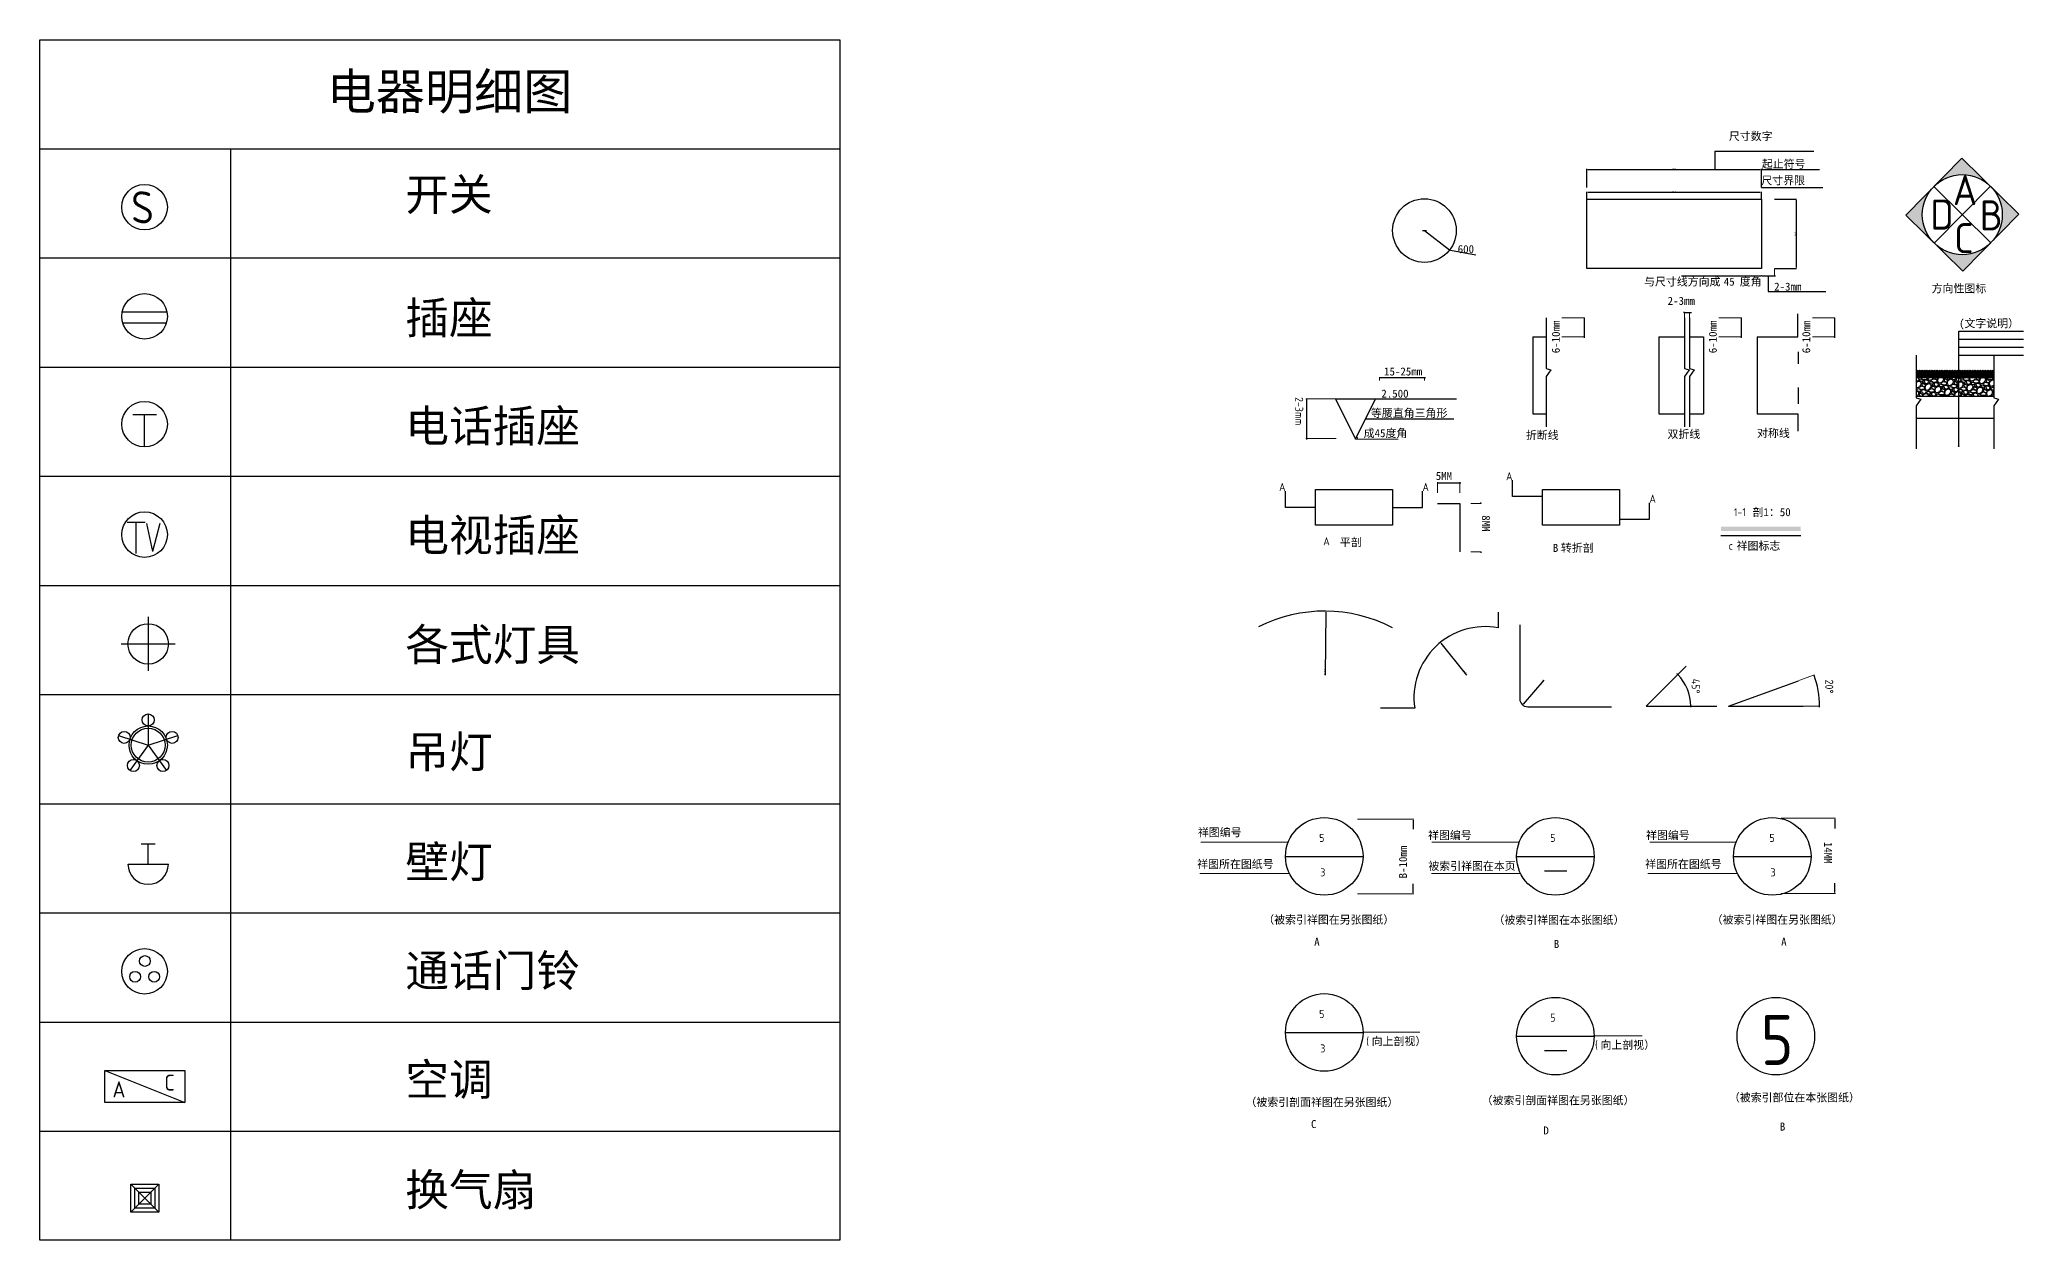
# Model space of a CAD drawing. Extents: x -42728 to 99010, y -18674 to 47645.
# Drawn here: x 91373 to 96330, y 27736 to 30736 of the extents above; entities that cross this region are included whole.
import ezdxf

# ---------------------------------------------------------------- set-up
doc = ezdxf.new("R2010")
doc.units = 0
doc.header["$LTSCALE"] = 100
doc.header["$MEASUREMENT"] = 0
doc.layers.get('0').update_dxf_attribs({"linetype": 'CONTINUOUS'})
doc.styles.get("Standard").update_dxf_attribs({"font": 'ISOCP'})
doc.styles.add('仿宋', font='')
doc.styles.get('仿宋').set_extended_font_data('FangSong_GB2312')

# ---------------------------------------------------------------- blocks, each defined once
blk = doc.blocks.new('A$C4E0010B5')
for p, q in [((0, 3000), (2000, 3000)), ((0, 0), (0, 3000)), ((2000, 3000), (2000, 0)), ((0, 2727.3), (2000, 2727.3)), ((477.7, 0), (477.7, 2727.3)), ((0, 2454.5), (2000, 2454.5)), ((206.5, 2320), (318, 2320)), ((207.9, 2292.1), (316.6, 2292.1)), ((0, 2181.8), (2000, 2181.8)), ((232.7, 2063.4), (291.8, 2063.4)), ((262.2, 1982.3), (262.2, 2063.4)), ((0, 1909.1), (2000, 1909.1)), ((219, 1794.4), (263.6, 1794.4)), ((241.3, 1716.3), (241.3, 1794.4)), ((267.2, 1790.8), (282.3, 1721.1)), ((300.6, 1790.8), (282.3, 1721.1)), ((0, 1636.4), (2000, 1636.4)), ((271.2, 1557.8), (271.2, 1422.8)), ((203.8, 1490.3), (338.7, 1490.3)), ((0, 1363.6), (2000, 1363.6)), ((271.2, 1315.2), (271.2, 1237.3)), ((197.2, 1261.4), (271.2, 1237.3)), ((271.2, 1237.3), (345.3, 1261.4)), ((271.2, 1237.3), (225.5, 1174.3)), ((271.2, 1237.3), (317, 1174.3)), ((0, 1090.9), (2000, 1090.9)), ((253.6, 990.5), (288.9, 990.5)), ((271.2, 940), (271.2, 990.5)), ((220.8, 940), (321.7, 940)), ((0, 818.2), (2000, 818.2)), ((0, 545.5), (2000, 545.5)), ((162.6, 424.1), (362.6, 344.1)), ((162.6, 424.1), (362.6, 424.1)), ((162.6, 344.1), (162.6, 424.1)), ((362.6, 424.1), (362.6, 344.1)), ((362.6, 344.1), (162.6, 344.1)), ((0, 272.7), (2000, 272.7)), ((227.5, 140), (297.5, 70)), ((297.5, 140), (227.5, 70)), ((227.5, 140), (297.5, 140)), ((227.5, 70), (227.5, 140)), ((237.5, 130), (287.5, 130)), ((237.5, 80), (237.5, 130)), ((247.5, 120), (277.5, 120)), ((247.5, 90), (247.5, 120)), ((277.5, 120), (277.5, 90)), ((287.5, 130), (287.5, 80)), ((297.5, 140), (297.5, 70)), ((297.5, 70), (227.5, 70)), ((287.5, 80), (237.5, 80)), ((277.5, 90), (247.5, 90)), ((2000, 0), (0, 0))]:
    blk.add_line(p, q)
for centre, radius in [((262.2, 2581.5), 56.9), ((262.2, 2308.7), 56.9), ((262.2, 2039.2), 56.9), ((262.2, 1763.3), 56.9), ((271.2, 1490.3), 50.5), ((271.2, 1300.2), 15), ((211.4, 1256.7), 15), ((271.2, 1237.3), 47.9), ((271.2, 1237.3), 42.2), ((331, 1256.7), 15), ((234.3, 1186.4), 15), ((308.2, 1186.4), 15), ((262.2, 672.1), 56.9), ((263, 697.9), 13.4), ((238.4, 658.6), 13.4), ((286.1, 658.6), 13.4)]:
    blk.add_circle(centre, radius)
blk.add_arc((271.2, 940), 50.5, 180, 0)
at = {"linetype": 'Continuous'}
for s, height, p in [('电器明细图', 90, (717.4, 2825.6)), ('开关', 80, (913.8, 2573.4)), ('S', 80, (228.7, 2541)), ('插座', 80, (913.8, 2264.9)), ('电话插座', 80, (913.8, 1994.8)), ('电视插座', 80, (913.8, 1722.1)), ('各式灯具', 80, (913.8, 1448.5)), ('吊灯', 80, (913.8, 1180.5)), ('壁灯', 80, (913.8, 905.6)), ('通话门铃', 80, (913.8, 633.8)), ('空调', 80, (913.8, 361.9)), ('A', 40, (181.9, 357)), ('C', 40, (311.7, 374.1)), ('换气扇', 80, (913.8, 86.2))]:
    blk.add_text(s, height=height, dxfattribs=at).set_placement(p)
blk = doc.blocks.new('A$C4EDD026D')
h = blk.add_hatch(color=256)
h.paths.add_polyline_path([(1913.5, 2156.9), (1983.6, 2228.2, -0.414214), (1842.1, 2227)])
h.paths.add_polyline_path([(2053.6, 2299.6), (1982.3, 2369.6, -0.201235), (2012.2, 2298.3, -0.196592), (1983.6, 2228.2)])
h.paths.add_polyline_path([(1982.3, 2369.6), (1911, 2439.7), (1840.9, 2368.4, -0.414214)])
h.paths.add_polyline_path([(1770.8, 2297), (1842.1, 2227, -0.201235), (1812.2, 2298.3, -0.196592), (1840.9, 2368.4)])
for points in [[(1900.6, 1891.8, 1), (1905.6, 1891.8, 1)], [(1901.1, 1789.5, 1), (1906.1, 1789.5, 1)], [(1900.6, 1720.2, 1), (1905.6, 1720.2, 1)], [(1508.2, 1518.5), (1309.4, 1518.5), (1309.4, 1508), (1508.2, 1508)]]:
    blk.add_hatch(color=256).paths.add_polyline_path(points)
for p, q in [((1293.3, 2456.9), (1541.5, 2456.9)), ((1293.3, 2456.9), (1293.3, 2411.4)), ((1770.8, 2297), (1911, 2439.7)), ((1911, 2439.7), (2053.6, 2299.6)), ((973.7, 2366.3), (973.7, 2412.6)), ((976.2, 2411.4), (1407.4, 2411.4)), ((1409.9, 2366.3), (1409.9, 2412.6)), ((1409.9, 2411.4), (1555, 2411.4)), ((973.7, 2337.7), (973.7, 2355.5)), ((973.7, 2163.8), (973.7, 2337)), ((973.7, 2337), (1409.9, 2337)), ((976.2, 2354.2), (1407.4, 2354.2)), ((1409.9, 2366.3), (1563.5, 2366.3)), ((1409.9, 2337.7), (1409.9, 2355.5)), ((1409.9, 2337), (1409.9, 2163.8)), ((1442.6, 2337), (1498.2, 2337)), ((1497, 2334.5), (1497, 2166.3)), ((1840.9, 2368.4), (1983.6, 2228.2)), ((1982.3, 2369.6), (1842.1, 2227)), ((1913.5, 2156.9), (1770.8, 2297)), ((2053.6, 2299.6), (1913.5, 2156.9)), ((562.9, 2258.7), (572.9, 2258.7)), ((1409.9, 2163.8), (973.7, 2163.8)), ((1408.6, 2144.3), (1210.2, 2144.3)), ((1426.6, 2144.3), (1426.6, 2106.1)), ((1442.6, 2163.8), (1498.2, 2163.8)), ((1426.6, 2106.1), (1570.8, 2106.1)), ((872.5, 2040.3), (872.5, 1914.2)), ((1217.5, 2040.3), (1217.5, 1914.2)), ((1230.5, 2040.3), (1230.5, 1914.2)), ((1501.2, 1993.1), (1501.2, 2050.9)), ((839, 1993.1), (872.5, 1993.1)), ((839, 1993.1), (839, 1800.7)), ((1153.9, 1993.1), (1153.9, 1800.7)), ((1153.9, 1993.1), (1217.5, 1993.1)), ((1230.5, 1993.1), (1265.3, 1993.1)), ((1265.3, 1993.1), (1265.3, 1800.7)), ((1399.2, 1993.1), (1399.2, 1800.7)), ((1399.2, 1993.1), (1501.2, 1993.1)), ((1903.1, 1720.2), (1903.1, 2007)), ((1903.1, 2007), (2064.7, 2007)), ((1903.1, 1987), (2064.7, 1987)), ((1502.2, 1955.5), (1502.2, 1926)), ((1797.1, 1947), (1797.1, 1840.9)), ((1903.1, 1967), (2064.7, 1967)), ((1903.1, 1947), (2064.7, 1947)), ((1991, 1967), (1991, 1967)), ((1991, 1947), (1991, 1840.9)), ((872.5, 1914.2), (884.2, 1910.3)), ((884.2, 1910.3), (872.5, 1894.3)), ((872.5, 1894.3), (872.5, 1768.6)), ((1217.5, 1914.2), (1229.2, 1910.3)), ((1229.2, 1910.3), (1217.5, 1894.3)), ((1217.5, 1894.3), (1217.5, 1768.6)), ((1230.5, 1914.2), (1242.2, 1910.3)), ((1242.2, 1910.3), (1230.5, 1894.3)), ((1230.5, 1894.3), (1230.5, 1768.6)), ((1797.1, 1907.6), (1800.8, 1909.6)), ((1797.1, 1903.9), (1807.1, 1909.6)), ((1797.1, 1900.2), (1813.5, 1909.6)), ((1797.1, 1896.6), (1819.8, 1909.6)), ((1797.1, 1892.9), (1826.2, 1909.6)), ((1797.1, 1908.9), (1798.5, 1909.6)), ((1797.1, 1905.2), (1804.9, 1909.6)), ((1797.1, 1901.5), (1811.2, 1909.6)), ((1797.1, 1897.9), (1817.6, 1909.6)), ((1797.1, 1894.2), (1823.9, 1909.6)), ((1797.1, 1890.5), (1830.3, 1909.6)), ((1799, 1890.3), (1832.5, 1909.6)), ((1801.2, 1882.9), (1803.4, 1886)), ((1802.4, 1890.3), (1802.9, 1889.9)), ((1803, 1889.6), (1803.6, 1886)), ((1803.1, 1890.3), (1836.6, 1909.6)), ((1807.1, 1882.4), (1805.2, 1886)), ((1805.3, 1890.3), (1838.9, 1909.6)), ((1805.3, 1885.7), (1806.5, 1887.5)), ((1811.3, 1886.8), (1806.5, 1887.6)), ((1809.4, 1890.3), (1843, 1909.6)), ((1811.1, 1887.7), (1810.4, 1890.3)), ((1817.1, 1885.6), (1811.1, 1887.7)), ((1817.1, 1885.6), (1811.1, 1887.7)), ((1816, 1884.3), (1811.4, 1886.8)), ((1811.7, 1890.3), (1845.2, 1909.6)), ((1815.8, 1890.3), (1849.3, 1909.6)), ((1815.9, 1883.1), (1816, 1884.4)), ((1817.2, 1882.4), (1819.6, 1885.5)), ((1823.3, 1887), (1817.4, 1885.6)), ((1818, 1890.3), (1851.6, 1909.6)), ((1819.6, 1885.6), (1823.9, 1885.8)), ((1822.1, 1890.3), (1855.7, 1909.6)), ((1824.9, 1890.1), (1823, 1886.9)), ((1823.9, 1885.8), (1827.5, 1883.3)), ((1824.4, 1890.3), (1857.9, 1909.6)), ((1824.7, 1890.3), (1825, 1889.9)), ((1825.7, 1890.3), (1826.2, 1886.7)), ((1826.2, 1886.3), (1831.3, 1884.6)), ((1828.5, 1890.3), (1862, 1909.6)), ((1830.7, 1890.3), (1864.3, 1909.6)), ((1831.5, 1884.7), (1838, 1887.4)), ((1834.7, 1884.5), (1840.4, 1888.3)), ((1835.6, 1881.2), (1834.7, 1884.6)), ((1834.8, 1890.3), (1868.4, 1909.6)), ((1837.1, 1890.3), (1870.6, 1909.6)), ((1837.9, 1887.6), (1839.7, 1890.3)), ((1840.4, 1888.2), (1846.8, 1886.5)), ((1841.2, 1890.3), (1874.7, 1909.6)), ((1842.7, 1890.3), (1843.2, 1888.8)), ((1843.2, 1888.8), (1849.2, 1886.4)), ((1843.4, 1890.3), (1877, 1909.6)), ((1846.9, 1886.4), (1849.5, 1883.4)), ((1847.5, 1890.3), (1881.1, 1909.6)), ((1848.9, 1886.2), (1850.7, 1888)), ((1849.8, 1890.3), (1883.3, 1909.6)), ((1850, 1885.4), (1850.7, 1880.2)), ((1851.7, 1890.2), (1850.1, 1885.2)), ((1851.2, 1890), (1851, 1890.3)), ((1851, 1888.3), (1851.4, 1889.8)), ((1852.3, 1890.3), (1852.2, 1890.3)), ((1853.9, 1890.3), (1887.4, 1909.6)), ((1856.1, 1890.3), (1889.7, 1909.6)), ((1860.2, 1890.3), (1893.8, 1909.6)), ((1862.5, 1890.3), (1896, 1909.6)), ((1862.5, 1881), (1866.1, 1886.6)), ((1866, 1886.4), (1864.8, 1890.3)), ((1866.6, 1890.3), (1900.1, 1909.6)), ((1869.7, 1887.5), (1866.6, 1885.7)), ((1866.6, 1885.7), (1867.7, 1882.2)), ((1866.9, 1890.3), (1867.2, 1887.8)), ((1867.2, 1887.9), (1871.4, 1889.1)), ((1868.8, 1890.3), (1902.4, 1909.6)), ((1871.4, 1889.1), (1869.7, 1890.3)), ((1874.4, 1885.4), (1869.7, 1887.5)), ((1872.9, 1890.3), (1906.5, 1909.6)), ((1873.2, 1890.3), (1877.1, 1887.9)), ((1875.7, 1883.4), (1874.2, 1885.7)), ((1875.2, 1890.3), (1908.7, 1909.6)), ((1883.8, 1887.3), (1876.8, 1883.7)), ((1877, 1887.9), (1881.5, 1888)), ((1879.3, 1890.3), (1912.8, 1909.6)), ((1881.4, 1887.7), (1883.2, 1890.3)), ((1881.5, 1890.3), (1915.1, 1909.6)), ((1889, 1885), (1883.2, 1887)), ((1885.6, 1890.3), (1919.2, 1909.6)), ((1887.3, 1887.2), (1885.7, 1890.3)), ((1893.4, 1885.9), (1887.6, 1886.9)), ((1887.9, 1890.3), (1921.4, 1909.6)), ((1890.5, 1879.8), (1889, 1884.9)), ((1891.4, 1884), (1891.7, 1881.3)), ((1893.4, 1884.4), (1891.5, 1884.1)), ((1892, 1890.3), (1925.5, 1909.6)), ((1895.9, 1887.7), (1893.1, 1885.9)), ((1896, 1882.6), (1893.3, 1884.3)), ((1896.1, 1889.1), (1894, 1890.3)), ((1894.2, 1890.3), (1927.8, 1909.6)), ((1896.1, 1887.9), (1896.1, 1889.2)), ((1897.2, 1887.7), (1897.8, 1883.8)), ((1897.4, 1887.3), (1899.8, 1890.3)), ((1898.3, 1890.3), (1931.9, 1909.6)), ((1900.6, 1890.3), (1934.1, 1909.6)), ((1904.7, 1890.3), (1938.2, 1909.6)), ((1904.7, 1890.3), (1907.6, 1888.1)), ((1905.9, 1881.1), (1908.1, 1884.2)), ((1906.9, 1890.3), (1940.5, 1909.6)), ((1907.7, 1887.8), (1908.4, 1884.2)), ((1908.9, 1890.3), (1911.5, 1889.5)), ((1911.8, 1880.6), (1909.9, 1884.3)), ((1910, 1884), (1911.2, 1885.7)), ((1911, 1890.3), (1944.6, 1909.6)), ((1916, 1885.1), (1911.2, 1885.8)), ((1911.6, 1889.5), (1913.5, 1890.3)), ((1913.3, 1890.3), (1946.8, 1909.6)), ((1914.9, 1889.3), (1916.3, 1890.3)), ((1915.8, 1886), (1914.9, 1889.4)), ((1921.8, 1883.8), (1915.8, 1885.9)), ((1921.8, 1883.8), (1915.8, 1885.9)), ((1920.7, 1882.5), (1916.1, 1885.1)), ((1917.4, 1890.3), (1950.9, 1909.6)), ((1919.6, 1890.3), (1953.2, 1909.6)), ((1928, 1885.2), (1922.1, 1883.9)), ((1923.7, 1890.3), (1957.3, 1909.6)), ((1924.4, 1883.9), (1928.6, 1884)), ((1926, 1890.3), (1959.5, 1909.6)), ((1929.6, 1888.3), (1927.7, 1885.1)), ((1927.9, 1890.3), (1929.7, 1888.2)), ((1928.6, 1884.1), (1932.2, 1881.6)), ((1930.1, 1890.3), (1963.6, 1909.6)), ((1930.1, 1890.2), (1930.9, 1885)), ((1930.4, 1890.3), (1930.3, 1890)), ((1930.9, 1884.5), (1936, 1882.9)), ((1932.3, 1890.3), (1965.9, 1909.6)), ((1936.2, 1882.9), (1942.7, 1885.6)), ((1936.4, 1890.3), (1970, 1909.6)), ((1938.7, 1890.3), (1972.2, 1909.6)), ((1939.4, 1882.8), (1945.1, 1886.5)), ((1942.7, 1885.8), (1945.5, 1890.3)), ((1942.8, 1890.3), (1976.3, 1909.6)), ((1945, 1890.3), (1978.6, 1909.6)), ((1945.1, 1886.5), (1951.5, 1884.8)), ((1946.8, 1890.3), (1947.9, 1887)), ((1948, 1887), (1953.9, 1884.7)), ((1949.1, 1890.3), (1982.7, 1909.6)), ((1951.4, 1890.3), (1984.9, 1909.6)), ((1951.6, 1884.7), (1954.2, 1881.6)), ((1953.6, 1884.4), (1955.4, 1886.3)), ((1954.6, 1890.2), (1954.5, 1890.3)), ((1955.9, 1888.3), (1954.6, 1890.3)), ((1956.5, 1888.5), (1954.8, 1883.4)), ((1955.5, 1890.3), (1989, 1909.6)), ((1955.7, 1886.5), (1956.1, 1888)), ((1960.4, 1890.3), (1957, 1888.5)), ((1957.7, 1890.3), (1991, 1909.5)), ((1961.8, 1890.3), (1991, 1907.1)), ((1964.1, 1890.3), (1991, 1905.8)), ((1967.2, 1879.2), (1970.8, 1884.8)), ((1969.1, 1889.8), (1967.8, 1890.3)), ((1968.2, 1890.3), (1991, 1903.4)), ((1970.7, 1884.6), (1969.2, 1889.7)), ((1970.4, 1890.3), (1991, 1902.1)), ((1974.4, 1885.7), (1971.3, 1883.9)), ((1971.3, 1883.9), (1972.5, 1880.5)), ((1971.5, 1888.8), (1971.9, 1886.1)), ((1973.6, 1889.2), (1971.7, 1888.9)), ((1971.9, 1886.2), (1976.2, 1887.4)), ((1976.1, 1887.4), (1973.5, 1889.1)), ((1979.1, 1883.7), (1974.4, 1885.7)), ((1974.5, 1890.3), (1991, 1899.8)), ((1976.8, 1890.3), (1991, 1898.5)), ((1977.7, 1890.3), (1978, 1888.6)), ((1977.9, 1888.5), (1981.8, 1886.2)), ((1980.4, 1881.7), (1978.9, 1883.9)), ((1980.9, 1890.3), (1991, 1896.1)), ((1988.5, 1885.6), (1981.5, 1881.9)), ((1981.7, 1886.1), (1986.2, 1886.2)), ((1983.1, 1890.3), (1991, 1894.8)), ((1986.1, 1885.9), (1988.3, 1889)), ((1987.2, 1890.3), (1991, 1892.4)), ((1991, 1884.2), (1987.9, 1885.3)), ((1988.3, 1890.3), (1988.5, 1889)), ((1989.5, 1890.3), (1991, 1891.1)), ((1990.1, 1888.8), (1991, 1889.9)), ((1991, 1887.4), (1990.1, 1889.1)), ((345.8, 1837.8), (395.8, 1737.8)), ((345.8, 1837.8), (445.8, 1837.8)), ((395.8, 1737.8), (445.8, 1837.8)), ((445.8, 1837.8), (647.8, 1837.8)), ((1502.2, 1866.9), (1502.2, 1825.6)), ((1797.1, 1883.1), (1801.3, 1883.2)), ((1803.6, 1882.5), (1797.1, 1879.2)), ((1797.1, 1867.7), (1800.2, 1866.7)), ((1802.2, 1855.6), (1797.1, 1857.4)), ((1797.1, 1844.7), (1991, 1844.7)), ((1797.1, 1840.9), (1808.9, 1837)), ((1808.9, 1837), (1797.1, 1821.1)), ((1800.6, 1857.8), (1798.6, 1861.5)), ((1798.7, 1861.2), (1799.9, 1863)), ((1799.8, 1844.7), (1800.3, 1844.9)), ((1804.7, 1862.3), (1799.9, 1863.1)), ((1800.3, 1866.7), (1806.9, 1869.4)), ((1800.3, 1845.1), (1803.9, 1850.7)), ((1806.6, 1856.6), (1800.9, 1857.6)), ((1801.1, 1844.7), (1802.7, 1845.8)), ((1803.8, 1850.4), (1802.3, 1855.6)), ((1802.7, 1845.7), (1806.6, 1844.7)), ((1808.8, 1880.2), (1803, 1882.2)), ((1803.6, 1866.6), (1809.3, 1870.3)), ((1804.5, 1863.2), (1803.6, 1866.6)), ((1807.5, 1851.6), (1804.3, 1849.8)), ((1804.4, 1849.8), (1805.5, 1846.3)), ((1810.5, 1861), (1804.5, 1863.2)), ((1810.5, 1861), (1804.5, 1863.2)), ((1804.6, 1854.6), (1804.9, 1851.9)), ((1809.4, 1859.7), (1804.8, 1862.3)), ((1806.7, 1855), (1804.8, 1854.7)), ((1805, 1852), (1809.2, 1853.2)), ((1805.5, 1846.3), (1809.5, 1844.7)), ((1809.2, 1858.4), (1806.3, 1856.5)), ((1809.2, 1853.2), (1806.5, 1855)), ((1806.8, 1869.6), (1810.4, 1875.2)), ((1813.2, 1881.1), (1807.4, 1882.1)), ((1812.2, 1849.5), (1807.5, 1851.6)), ((1810.3, 1875), (1808.8, 1880.1)), ((1809.3, 1870.3), (1815.7, 1868.6)), ((1809.3, 1858.6), (1809.4, 1859.9)), ((1810.5, 1858.3), (1811, 1854.5)), ((1810.6, 1857.9), (1813, 1861)), ((1814, 1876.1), (1810.9, 1874.3)), ((1810.9, 1874.3), (1812.1, 1870.8)), ((1816.7, 1862.4), (1810.9, 1861.1)), ((1811, 1854.3), (1814.9, 1852)), ((1811.2, 1879.2), (1811.5, 1876.4)), ((1813.3, 1879.5), (1811.3, 1879.3)), ((1811.5, 1876.5), (1815.8, 1877.8)), ((1813.5, 1847.5), (1812, 1849.7)), ((1812.1, 1870.8), (1818.1, 1868.5)), ((1812.2, 1844.7), (1813, 1845.5)), ((1815.8, 1882.9), (1812.9, 1881.1)), ((1815.8, 1877.8), (1813.1, 1879.5)), ((1813.1, 1861.1), (1817.3, 1861.3)), ((1814.1, 1847.7), (1813.1, 1844.7)), ((1813.3, 1845.8), (1813.7, 1847.3)), ((1818.8, 1874.1), (1814.1, 1876.1)), ((1821.6, 1851.4), (1814.6, 1847.8)), ((1814.8, 1851.9), (1819.3, 1852.1)), ((1815.8, 1868.5), (1818.4, 1865.4)), ((1818.3, 1865.5), (1816.4, 1862.3)), ((1817.1, 1882.8), (1817.6, 1879)), ((1817.4, 1861.3), (1820.9, 1858.8)), ((1817.6, 1878.9), (1821.4, 1876.5)), ((1817.8, 1868.2), (1819.6, 1870.1)), ((1820.1, 1872), (1818.6, 1874.3)), ((1818.9, 1867.4), (1819.6, 1862.2)), ((1820.6, 1872.3), (1819, 1867.2)), ((1819.2, 1851.8), (1821.3, 1854.9)), ((1819.6, 1861.7), (1824.7, 1860.1)), ((1819.8, 1870.4), (1820.2, 1871.8)), ((1821, 1858.5), (1821.6, 1854.9)), ((1826.8, 1849), (1821, 1851.1)), ((1828.1, 1875.9), (1821.1, 1872.3)), ((1821.4, 1876.5), (1825.9, 1876.6)), ((1823.2, 1854.6), (1824.5, 1856.4)), ((1825.1, 1851.2), (1823.2, 1854.9)), ((1829.2, 1855.7), (1824.4, 1856.5)), ((1824.9, 1860.1), (1831.4, 1862.9)), ((1831.2, 1850), (1825.4, 1851)), ((1825.8, 1876.3), (1827.9, 1879.4)), ((1828.1, 1844.7), (1826.8, 1849)), ((1827.6, 1883), (1828.2, 1879.4)), ((1833.3, 1873.6), (1827.6, 1875.6)), ((1828.1, 1860), (1833.9, 1863.7)), ((1829, 1856.6), (1828.1, 1860)), ((1835.1, 1854.4), (1829.1, 1856.6)), ((1835.1, 1854.4), (1829.1, 1856.6)), ((1829.2, 1848.1), (1829.5, 1845.3)), ((1833.9, 1853.2), (1829.3, 1855.7)), ((1831.2, 1848.4), (1829.3, 1848.2)), ((1829.5, 1845.4), (1833.8, 1846.6)), ((1829.8, 1879.2), (1831.1, 1880.9)), ((1831.7, 1875.8), (1829.8, 1879.5)), ((1833.7, 1851.8), (1830.8, 1849.9)), ((1835.8, 1880.3), (1831, 1881)), ((1833.7, 1846.6), (1831.1, 1848.4)), ((1831.4, 1863), (1835, 1868.6)), ((1832, 1845), (1831.5, 1844.7)), ((1837.7, 1874.5), (1832, 1875.5)), ((1832.7, 1844.7), (1832, 1845)), ((1834.9, 1868.4), (1833.4, 1873.5)), ((1833.8, 1863.7), (1840.2, 1862)), ((1833.8, 1852), (1833.9, 1853.3)), ((1835, 1851.7), (1835.6, 1847.9)), ((1835.2, 1851.3), (1837.6, 1854.4)), ((1841.3, 1855.9), (1835.4, 1854.5)), ((1838.6, 1869.5), (1835.5, 1867.7)), ((1835.5, 1867.7), (1836.6, 1864.3)), ((1841.6, 1879), (1835.6, 1881.1)), ((1841.6, 1879), (1835.6, 1881.1)), ((1835.6, 1847.8), (1839.4, 1845.4)), ((1835.7, 1872.6), (1836.1, 1869.9)), ((1840.5, 1877.7), (1835.9, 1880.3)), ((1837.8, 1873), (1835.9, 1872.7)), ((1836.1, 1870), (1840.3, 1871.2)), ((1836.7, 1864.3), (1842.6, 1861.9)), ((1840.3, 1876.3), (1837.4, 1874.5)), ((1840.3, 1871.2), (1837.6, 1872.9)), ((1837.6, 1854.5), (1841.9, 1854.7)), ((1843.3, 1867.5), (1838.6, 1869.5)), ((1839.3, 1845.4), (1843.8, 1845.5)), ((1840.3, 1861.9), (1842.9, 1858.8)), ((1840.4, 1876.6), (1840.5, 1877.8)), ((1842.8, 1858.9), (1840.9, 1855.8)), ((1841.6, 1876.3), (1842.2, 1872.4)), ((1841.8, 1875.9), (1844.1, 1878.9)), ((1841.9, 1854.7), (1845.4, 1852.2)), ((1847.8, 1880.4), (1842, 1879.1)), ((1842.1, 1872.3), (1846, 1869.9)), ((1842.3, 1861.6), (1844.1, 1863.5)), ((1844.6, 1865.5), (1843.1, 1867.7)), ((1843.4, 1860.8), (1844.1, 1855.6)), ((1845.2, 1865.7), (1843.5, 1860.6)), ((1843.7, 1845.2), (1845.9, 1848.3)), ((1844.2, 1879.1), (1848.4, 1879.2)), ((1844.2, 1855.2), (1849.3, 1853.5)), ((1844.4, 1863.8), (1844.8, 1865.2)), ((1845.5, 1851.9), (1846.1, 1848.3)), ((1852.7, 1869.4), (1845.7, 1865.7)), ((1845.9, 1869.9), (1850.4, 1870)), ((1846.1, 1844.8), (1845.9, 1844.7)), ((1849.4, 1883.5), (1847.5, 1880.3)), ((1849.6, 1844.7), (1847.7, 1848.3)), ((1847.8, 1848), (1849, 1849.8)), ((1848.5, 1879.3), (1852, 1876.7)), ((1853.7, 1849.2), (1848.9, 1849.9)), ((1849.4, 1853.6), (1855.9, 1856.3)), ((1850.3, 1869.7), (1852.5, 1872.8)), ((1850.8, 1879.7), (1855.8, 1878.1)), ((1852.1, 1876.4), (1852.7, 1872.8)), ((1857.9, 1867), (1852.1, 1869.1)), ((1853.6, 1850.1), (1852.6, 1853.5)), ((1852.7, 1853.4), (1858.4, 1857.1)), ((1859.6, 1847.9), (1853.6, 1850)), ((1859.6, 1847.9), (1853.6, 1850)), ((1858.4, 1846.6), (1853.9, 1849.1)), ((1854.3, 1872.6), (1855.6, 1874.3)), ((1856.2, 1869.2), (1854.3, 1872.9)), ((1860.3, 1873.7), (1855.5, 1874.5)), ((1855.9, 1856.5), (1859.5, 1862.1)), ((1856, 1878.1), (1862.5, 1880.8)), ((1862.3, 1867.9), (1856.5, 1869)), ((1858.2, 1845.2), (1857.4, 1844.7)), ((1859.4, 1861.8), (1857.9, 1867)), ((1858.4, 1857.1), (1864.8, 1855.4)), ((1858.4, 1845.4), (1858.5, 1846.7)), ((1859.2, 1878), (1865, 1881.7)), ((1860.1, 1874.6), (1859.2, 1878)), ((1859.6, 1845.2), (1859.6, 1844.7)), ((1859.7, 1844.8), (1862.1, 1847.8)), ((1865.8, 1849.3), (1859.9, 1848)), ((1863.1, 1863), (1860, 1861.2)), ((1860, 1861.2), (1861.2, 1857.7)), ((1866.2, 1872.4), (1860.2, 1874.5)), ((1866.2, 1872.4), (1860.2, 1874.5)), ((1860.3, 1866), (1860.6, 1863.3)), ((1865, 1871.1), (1860.4, 1873.7)), ((1862.3, 1866.4), (1860.4, 1866.1)), ((1860.6, 1863.4), (1864.9, 1864.6)), ((1861.2, 1857.7), (1867.1, 1855.3)), ((1864.8, 1869.8), (1862, 1867.9)), ((1862.1, 1847.9), (1866.4, 1848.1)), ((1864.9, 1864.6), (1862.2, 1866.4)), ((1867.8, 1860.9), (1863.1, 1863)), ((1864.9, 1855.3), (1867.5, 1852.3)), ((1865, 1881.7), (1871.3, 1880)), ((1865, 1870), (1865, 1871.3)), ((1867.4, 1852.4), (1865.5, 1849.2)), ((1866.1, 1869.7), (1866.7, 1865.9)), ((1866.3, 1869.3), (1868.7, 1872.3)), ((1866.4, 1848.2), (1870, 1845.6)), ((1872.4, 1873.8), (1866.5, 1872.5)), ((1866.7, 1865.7), (1870.5, 1863.4)), ((1866.8, 1855), (1868.7, 1856.9)), ((1869.2, 1858.9), (1867.7, 1861.1)), ((1867.8, 1882.2), (1873.7, 1879.8)), ((1867.9, 1854.2), (1868.6, 1849.1)), ((1869.7, 1859.1), (1868.1, 1854)), ((1868.7, 1872.5), (1873, 1872.7)), ((1868.7, 1848.6), (1873.8, 1847)), ((1868.9, 1857.2), (1869.3, 1858.7)), ((1870.1, 1845.3), (1870.2, 1844.7)), ((1877.2, 1862.8), (1870.2, 1859.2)), ((1870.4, 1863.3), (1874.9, 1863.4)), ((1871.4, 1879.9), (1874, 1876.8)), ((1873.9, 1876.9), (1872, 1873.7)), ((1873, 1872.7), (1876.5, 1870.2)), ((1873.4, 1879.6), (1875.2, 1881.5)), ((1874, 1847), (1880.5, 1849.7)), ((1874.5, 1878.8), (1875.2, 1873.6)), ((1876.3, 1883.7), (1874.7, 1878.6)), ((1874.8, 1863.1), (1877, 1866.2)), ((1875.3, 1873.1), (1880.4, 1871.5)), ((1875.5, 1881.7), (1875.9, 1883.2)), ((1876.6, 1869.9), (1877.3, 1866.3)), ((1882.4, 1860.4), (1876.6, 1862.5)), ((1877.2, 1846.8), (1882.9, 1850.6)), ((1877.8, 1844.7), (1877.2, 1846.9)), ((1880.7, 1862.6), (1878.8, 1866.3)), ((1878.9, 1866), (1880.1, 1867.8)), ((1884.9, 1867.1), (1880.1, 1867.9)), ((1880.4, 1849.9), (1884.1, 1855.5)), ((1880.5, 1871.5), (1887, 1874.3)), ((1886.8, 1861.4), (1881, 1862.4)), ((1883.9, 1855.3), (1882.4, 1860.4)), ((1882.9, 1850.6), (1889.3, 1848.9)), ((1883.8, 1871.4), (1889.5, 1875.1)), ((1884.7, 1868), (1883.8, 1871.4)), ((1887.6, 1856.4), (1884.5, 1854.6)), ((1884.5, 1854.6), (1885.7, 1851.1)), ((1890.7, 1865.8), (1884.7, 1868)), ((1890.7, 1865.8), (1884.7, 1868)), ((1884.8, 1859.4), (1885.1, 1856.7)), ((1889.6, 1864.6), (1885, 1867.1)), ((1886.9, 1859.8), (1885, 1859.6)), ((1885.1, 1856.8), (1889.4, 1858)), ((1885.7, 1851.1), (1891.7, 1848.7)), ((1889.4, 1863.2), (1886.5, 1861.3)), ((1889.4, 1858), (1886.7, 1859.8)), ((1887, 1874.4), (1890.6, 1880)), ((1892.4, 1854.3), (1887.7, 1856.4)), ((1889.4, 1848.7), (1892, 1845.7)), ((1889.5, 1875.1), (1895.9, 1873.4)), ((1889.5, 1863.4), (1889.6, 1864.7)), ((1890.7, 1863.1), (1891.2, 1859.3)), ((1890.8, 1862.7), (1893.2, 1865.8)), ((1896.9, 1867.2), (1891, 1865.9)), ((1894.2, 1880.9), (1891.1, 1879.1)), ((1891.1, 1879.1), (1892.3, 1875.6)), ((1891.2, 1859.1), (1895, 1856.8)), ((1891.9, 1845.8), (1891.3, 1844.7)), ((1891.4, 1848.5), (1893.2, 1850.3)), ((1891.7, 1881.3), (1896, 1882.6)), ((1893.7, 1852.3), (1892.2, 1854.6)), ((1892.3, 1875.6), (1898.2, 1873.3)), ((1892.5, 1847.7), (1892.9, 1844.7)), ((1894.2, 1852.6), (1892.6, 1847.5)), ((1893.2, 1865.9), (1897.5, 1866.1)), ((1893.5, 1850.6), (1893.8, 1852.1)), ((1898.9, 1878.9), (1894.2, 1880.9)), ((1901.8, 1856.2), (1894.7, 1852.6)), ((1895, 1856.8), (1899.5, 1856.9)), ((1896, 1873.3), (1898.6, 1870.2)), ((1898.5, 1870.3), (1896.6, 1867.2)), ((1897.5, 1866.1), (1901.1, 1863.6)), ((1897.8, 1883.7), (1901.6, 1881.3)), ((1897.9, 1873), (1899.8, 1874.9)), ((1900.3, 1876.9), (1898.8, 1879.1)), ((1899, 1872.2), (1899.8, 1867)), ((1900.8, 1877.1), (1899.2, 1872)), ((1899.4, 1856.6), (1901.5, 1859.7)), ((1899.8, 1866.5), (1904.9, 1864.9)), ((1900, 1875.2), (1900.4, 1876.6)), ((1901.2, 1863.3), (1901.8, 1859.7)), ((1906.9, 1853.9), (1901.2, 1855.9)), ((1908.3, 1880.8), (1901.3, 1877.1)), ((1901.6, 1881.3), (1906.1, 1881.4)), ((1903.4, 1859.4), (1904.7, 1861.2)), ((1905.3, 1856.1), (1903.4, 1859.7)), ((1909.4, 1860.5), (1904.6, 1861.3)), ((1905.1, 1865), (1911.6, 1867.7)), ((1911.3, 1854.8), (1905.6, 1855.8)), ((1905.9, 1844.7), (1908.6, 1848.9)), ((1908.5, 1848.7), (1907, 1853.8)), ((1913.5, 1878.4), (1907.8, 1880.5)), ((1908.3, 1864.8), (1914, 1868.5)), ((1909.2, 1861.4), (1908.3, 1864.8)), ((1912.2, 1849.8), (1909.1, 1848)), ((1909.1, 1848), (1910.2, 1844.7)), ((1915.2, 1859.3), (1909.2, 1861.4)), ((1915.2, 1859.3), (1909.2, 1861.4)), ((1909.3, 1852.9), (1909.7, 1850.1)), ((1914.1, 1858), (1909.5, 1860.5)), ((1911.4, 1853.3), (1909.5, 1853)), ((1909.7, 1850.2), (1913.9, 1851.5)), ((1913.9, 1856.6), (1911, 1854.8)), ((1913.9, 1851.5), (1911.2, 1853.2)), ((1911.6, 1867.8), (1915.2, 1873.4)), ((1917.9, 1879.3), (1912.1, 1880.4)), ((1916.9, 1847.8), (1912.2, 1849.8)), ((1915.1, 1873.2), (1913.5, 1878.4)), ((1914, 1868.5), (1920.4, 1866.8)), ((1914, 1856.8), (1914.1, 1858.1)), ((1915.2, 1856.5), (1915.8, 1852.7)), ((1915.4, 1856.1), (1917.7, 1859.2)), ((1918.7, 1874.4), (1915.6, 1872.6)), ((1915.6, 1872.5), (1916.8, 1869.1)), ((1921.5, 1860.7), (1915.6, 1859.4)), ((1915.7, 1852.6), (1919.6, 1850.2)), ((1915.9, 1877.4), (1916.2, 1874.7)), ((1918, 1877.8), (1916.1, 1877.5)), ((1916.2, 1874.8), (1920.5, 1876)), ((1918.2, 1845.7), (1916.7, 1848)), ((1916.8, 1869.1), (1922.8, 1866.7)), ((1920.5, 1881.2), (1917.6, 1879.3)), ((1920.5, 1876), (1917.8, 1877.8)), ((1917.8, 1859.3), (1922, 1859.5)), ((1918.2, 1844.7), (1918.4, 1845.5)), ((1918.8, 1846), (1918.4, 1844.7)), ((1923.5, 1872.3), (1918.8, 1874.3)), ((1926.3, 1849.7), (1919.3, 1846)), ((1919.5, 1850.2), (1924, 1850.3)), ((1920.5, 1866.7), (1923.1, 1863.6)), ((1920.6, 1881.4), (1920.7, 1882.7)), ((1923, 1863.8), (1921.1, 1860.6)), ((1921.8, 1881.1), (1922.3, 1877.3)), ((1921.9, 1880.7), (1924.3, 1883.7)), ((1922.1, 1859.6), (1925.6, 1857)), ((1922.3, 1877.1), (1926.1, 1874.8)), ((1922.5, 1866.4), (1924.3, 1868.3)), ((1924.8, 1870.3), (1923.3, 1872.5)), ((1923.6, 1865.7), (1924.3, 1860.5)), ((1925.4, 1870.5), (1923.7, 1865.4)), ((1923.9, 1850), (1926.1, 1853.1)), ((1924.4, 1860), (1929.4, 1858.3)), ((1924.6, 1868.6), (1925, 1870.1)), ((1925.7, 1856.7), (1926.3, 1853.1)), ((1931.5, 1847.3), (1925.7, 1849.3)), ((1932.9, 1874.2), (1925.9, 1870.5)), ((1926.1, 1874.7), (1930.6, 1874.8)), ((1927.9, 1852.9), (1929.2, 1854.6)), ((1929.8, 1849.5), (1927.9, 1853.2)), ((1933.9, 1854), (1929.1, 1854.7)), ((1929.6, 1858.4), (1936.1, 1861.1)), ((1935.9, 1848.2), (1930.1, 1849.2)), ((1930.5, 1874.5), (1932.6, 1877.6)), ((1932.3, 1844.7), (1931.5, 1847.3)), ((1932.3, 1881.2), (1932.9, 1877.6)), ((1938, 1871.8), (1932.3, 1873.9)), ((1932.8, 1858.2), (1938.6, 1862)), ((1933.8, 1854.9), (1932.8, 1858.3)), ((1939.8, 1852.7), (1933.8, 1854.8)), ((1939.8, 1852.7), (1933.8, 1854.8)), ((1933.9, 1846.3), (1934.1, 1844.7)), ((1938.6, 1851.4), (1934, 1854)), ((1935.9, 1846.7), (1934, 1846.4)), ((1934.5, 1877.4), (1935.8, 1879.2)), ((1936.4, 1874), (1934.5, 1877.7)), ((1938.4, 1850), (1935.6, 1848.2)), ((1940.5, 1878.5), (1935.7, 1879.3)), ((1938.5, 1844.9), (1935.8, 1846.7)), ((1936.1, 1861.3), (1939.7, 1866.9)), ((1942.4, 1872.8), (1936.7, 1873.8)), ((1937.9, 1844.7), (1938.5, 1844.9)), ((1939.6, 1866.6), (1938.1, 1871.8)), ((1938.6, 1861.9), (1944.9, 1860.2)), ((1938.6, 1850.3), (1938.6, 1851.6)), ((1940.3, 1879.4), (1939.4, 1882.8)), ((1939.7, 1850), (1940.3, 1846.1)), ((1939.9, 1849.6), (1942.3, 1852.6)), ((1946, 1854.1), (1940.1, 1852.8)), ((1943.3, 1867.8), (1940.2, 1866)), ((1940.2, 1866), (1941.3, 1862.5)), ((1940.3, 1846), (1942.4, 1844.7)), ((1946.4, 1877.2), (1940.4, 1879.3)), ((1946.4, 1877.2), (1940.4, 1879.3)), ((1940.4, 1870.8), (1940.8, 1868.1)), ((1945.2, 1875.9), (1940.6, 1878.5)), ((1942.5, 1871.2), (1940.6, 1870.9)), ((1940.8, 1868.2), (1945, 1869.4)), ((1941.4, 1862.5), (1947.3, 1860.1)), ((1945, 1874.6), (1942.1, 1872.7)), ((1942.3, 1852.8), (1946.6, 1852.9)), ((1945, 1869.4), (1942.4, 1871.2)), ((1948, 1865.7), (1943.3, 1867.8)), ((1945, 1860.1), (1947.6, 1857.1)), ((1945.1, 1874.8), (1945.2, 1876.1)), ((1947.6, 1857.2), (1945.6, 1854)), ((1946.3, 1874.5), (1946.9, 1870.7)), ((1946.5, 1874.1), (1948.9, 1877.1)), ((1946.6, 1853), (1950.1, 1850.5)), ((1952.6, 1878.6), (1946.7, 1877.3)), ((1946.8, 1870.5), (1950.7, 1868.2)), ((1947, 1859.8), (1948.8, 1861.7)), ((1949.3, 1863.7), (1947.8, 1866)), ((1948.1, 1859.1), (1948.8, 1853.9)), ((1949.9, 1864), (1948.3, 1858.9)), ((1948.9, 1877.3), (1953.1, 1877.5)), ((1948.9, 1853.4), (1954, 1851.8)), ((1949.1, 1862), (1949.5, 1863.5)), ((1949.3, 1844.7), (1950.6, 1846.5)), ((1950.2, 1850.1), (1950.9, 1846.5)), ((1957.4, 1867.6), (1950.4, 1864)), ((1950.6, 1868.1), (1955.1, 1868.3)), ((1954.1, 1881.7), (1952.2, 1878.5)), ((1953.4, 1844.7), (1952.4, 1846.6)), ((1952.5, 1846.3), (1953.7, 1848)), ((1953.2, 1877.5), (1956.7, 1875)), ((1958.5, 1847.4), (1953.7, 1848.2)), ((1954.1, 1851.8), (1960.6, 1854.5)), ((1954.7, 1883.6), (1955.4, 1878.4)), ((1955, 1867.9), (1957.2, 1871.1)), ((1955.5, 1877.9), (1960.5, 1876.3)), ((1956.8, 1874.7), (1957.4, 1871.1)), ((1962.6, 1865.2), (1956.8, 1867.3)), ((1957.4, 1851.7), (1963.1, 1855.4)), ((1958.3, 1848.3), (1957.4, 1851.7)), ((1964.3, 1846.1), (1958.3, 1848.2)), ((1964.3, 1846.1), (1958.3, 1848.2)), ((1963.2, 1844.8), (1958.6, 1847.4)), ((1959, 1870.8), (1960.3, 1872.6)), ((1960.9, 1867.5), (1959, 1871.1)), ((1965, 1871.9), (1960.2, 1872.7)), ((1960.6, 1854.7), (1964.2, 1860.3)), ((1960.7, 1876.3), (1967.2, 1879.1)), ((1967, 1866.2), (1961.2, 1867.2)), ((1964.1, 1860.1), (1962.6, 1865.2)), ((1963.1, 1855.4), (1969.5, 1853.7)), ((1963.2, 1844.7), (1963.2, 1845)), ((1963.9, 1876.2), (1969.7, 1879.9)), ((1964.9, 1872.8), (1963.9, 1876.2)), ((1967.8, 1861.2), (1964.7, 1859.4)), ((1964.7, 1859.4), (1965.9, 1855.9)), ((1970.5, 1847.5), (1964.7, 1846.2)), ((1970.9, 1870.6), (1964.9, 1872.8)), ((1970.9, 1870.6), (1964.9, 1872.8)), ((1965, 1864.2), (1965.3, 1861.5)), ((1967, 1864.6), (1965.1, 1864.4)), ((1969.7, 1869.4), (1965.2, 1871.9)), ((1965.3, 1861.6), (1969.6, 1862.8)), ((1965.8, 1844.7), (1966.8, 1846)), ((1965.9, 1855.9), (1971.8, 1853.5)), ((1969.5, 1868), (1966.7, 1866.1)), ((1966.8, 1846.2), (1971.1, 1846.4)), ((1969.6, 1862.8), (1966.9, 1864.6)), ((1972.6, 1859.1), (1967.8, 1861.2)), ((1969.6, 1853.6), (1972.2, 1850.5)), ((1969.7, 1879.9), (1976, 1878.2)), ((1969.7, 1868.2), (1969.7, 1869.5)), ((1972.1, 1850.6), (1970.2, 1847.4)), ((1970.8, 1867.9), (1971.4, 1864.1)), ((1971, 1867.5), (1973.4, 1870.6)), ((1971.1, 1846.4), (1973.5, 1844.7)), ((1977.1, 1872.1), (1971.2, 1870.7)), ((1971.4, 1864), (1975.2, 1861.6)), ((1971.5, 1853.3), (1973.4, 1855.1)), ((1973.9, 1857.1), (1972.4, 1859.4)), ((1972.5, 1880.5), (1978.4, 1878.1)), ((1972.6, 1852.5), (1973.4, 1847.3)), ((1974.4, 1857.4), (1972.8, 1852.3)), ((1973.4, 1870.7), (1977.7, 1870.9)), ((1973.4, 1846.8), (1978.5, 1845.2)), ((1973.6, 1855.4), (1974, 1856.9)), ((1982, 1861), (1974.9, 1857.4)), ((1975.2, 1861.6), (1979.7, 1861.7)), ((1976.2, 1878.1), (1978.7, 1875)), ((1978.7, 1875.1), (1976.8, 1872)), ((1977.7, 1870.9), (1981.2, 1868.4)), ((1978.1, 1877.8), (1979.9, 1879.7)), ((1978.7, 1845.2), (1985.2, 1848)), ((1979.2, 1877.1), (1979.9, 1871.9)), ((1981, 1881.9), (1979.4, 1876.8)), ((1979.5, 1861.4), (1981.7, 1864.5)), ((1980, 1871.4), (1985.1, 1869.7)), ((1980.2, 1880), (1980.6, 1881.4)), ((1981.4, 1868.1), (1982, 1864.5)), ((1987.1, 1858.7), (1981.4, 1860.7)), ((1981.9, 1845.1), (1987.6, 1848.8)), ((1982, 1844.7), (1981.9, 1845.1)), ((1985.4, 1860.9), (1983.5, 1864.6)), ((1983.6, 1864.2), (1984.8, 1866)), ((1989.6, 1865.4), (1984.8, 1866.1)), ((1985.2, 1869.8), (1991, 1872.2)), ((1985.2, 1848.1), (1988.8, 1853.7)), ((1991, 1859.7), (1985.7, 1860.6)), ((1988.7, 1853.5), (1987.1, 1858.6)), ((1987.6, 1848.8), (1991, 1847.9)), ((1988.5, 1869.6), (1991, 1871.2)), ((1989.4, 1866.3), (1988.5, 1869.7)), ((1991, 1853.8), (1989.2, 1852.8)), ((1989.2, 1852.8), (1990.4, 1849.4)), ((1991, 1865.6), (1989.4, 1866.2)), ((1991, 1865.6), (1989.4, 1866.2)), ((1989.5, 1857.7), (1989.8, 1855)), ((1991, 1864.6), (1989.7, 1865.3)), ((1991, 1858), (1989.7, 1857.8)), ((1989.8, 1855), (1991, 1855.4)), ((1990.4, 1849.4), (1991, 1849.1)), ((1991, 1840.9), (2002.7, 1837)), ((2002.7, 1837), (1991, 1821.1)), ((420.8, 1787.8), (641, 1787.8)), ((839, 1800.7), (872.5, 1800.7)), ((1153.9, 1800.7), (1217.5, 1800.7)), ((1230.5, 1800.7), (1265.3, 1800.7)), ((1399.2, 1800.7), (1501.2, 1800.7)), ((1501.2, 1800.7), (1501.2, 1757)), ((1797.1, 1821.1), (1797.1, 1713.1)), ((1797.1, 1789.5), (1991, 1789.5)), ((1991, 1821.1), (1991, 1713.1)), ((295.9, 1611.8), (487.8, 1611.8)), ((295.9, 1522.2), (295.9, 1611.8)), ((487.8, 1611.8), (487.8, 1522.2)), ((863.2, 1611.8), (1055.1, 1611.8)), ((863.2, 1522.2), (863.2, 1611.8)), ((1055.1, 1611.8), (1055.1, 1522.2)), ((600.4, 1576.4), (656.7, 1576.4)), ((656.7, 1576.4), (656.7, 1455.5)), ((487.8, 1522.2), (295.9, 1522.2)), ((1055.1, 1522.2), (863.2, 1522.2)), ((1308.7, 1497), (1509, 1497)), ((320.4, 1147.4), (322, 1305.2)), ((752.3, 1305.4), (752.3, 1266)), ((806.1, 1273.1), (806.1, 1088.8)), ((673.9, 1147.9), (609.7, 1227.8)), ((1221.9, 1170), (1121.9, 1070)), ((866.2, 1135.1), (814.6, 1075.5)), ((1327.5, 1069.9), (1502.9, 1133.8)), ((543.6, 1065.2), (458, 1065.2)), ((826.1, 1068.8), (1035.7, 1068.8)), ((1121.9, 1070), (1298.9, 1070)), ((1327.5, 1069.9), (1514.5, 1069.9)), ((220.7, 695), (414.5, 695)), ((798.3, 695), (992.1, 695)), ((1341.5, 695), (1535.3, 695)), ((867.8, 658.9), (923.8, 658.9)), ((220.7, 255), (414.5, 255)), ((798.3, 245.7), (992.1, 245.7)), ((867.8, 209.7), (923.8, 209.7))]:
    blk.add_line(p, q)
at = {"lineweight": 25}
for p, q in [((567.9, 2258.7), (630.8, 2210.1)), ((696.7, 2197.2), (632.8, 2208.6)), ((1409.9, 2145.6), (1442.6, 2145.6)), ((1442.6, 2145.6), (1445.1, 2145.6)), ((966.9, 2040.3), (966.9, 1993.1)), ((1217.5, 2053.9), (1215, 2053.9)), ((1217.5, 2053.9), (1230.5, 2053.9)), ((1230.5, 2053.9), (1235.5, 2053.9)), ((1359.2, 2040.3), (1359.2, 1993.1)), ((1592.8, 2040.3), (1592.8, 1993.1)), ((966.9, 1993.1), (966.9, 1990.6)), ((1359.2, 1993.1), (1359.2, 1990.6)), ((1592.8, 1993.1), (1592.8, 1990.6)), ((455.3, 1891.3), (567.9, 1891.3)), ((567.9, 1891.3), (570.4, 1891.3)), ((273, 1837.8), (273, 1739.4)), ((273, 1739.4), (273, 1736.9)), ((600.4, 1628.5), (656.7, 1628.5)), ((656.7, 1628.5), (659.2, 1628.5)), ((708.9, 1576.4), (708.9, 1578.9)), ((708.9, 1576.4), (708.9, 1575.9)), ((708.9, 1455.5), (708.9, 1455.9)), ((708.9, 1455.5), (708.9, 1453)), ((540.1, 785.7), (540.1, 763.3)), ((1593.8, 787.9), (1593.8, 764.5)), ((540.1, 604.2), (540.1, 626.6)), ((1593.8, 604.5), (1593.8, 627.8))]:
    blk.add_line(p, q, dxfattribs=at)
at = {"lineweight": 5}
for p, q in [((1409.9, 2146.2), (1409.9, 2146.8)), ((1442.6, 2163.1), (1442.6, 2144.3)), ((911.4, 2040.3), (968.1, 2040.3)), ((1217.5, 2041), (1217.5, 2055.1)), ((1230.5, 2041), (1230.5, 2055.1)), ((1303.7, 2040.3), (1360.4, 2040.3)), ((1537.4, 2040.3), (1594, 2040.3)), ((911.4, 1993.1), (968.1, 1993.1)), ((1303.7, 1993.1), (1360.4, 1993.1)), ((1537.4, 1993.1), (1594, 1993.1)), ((455.3, 1884.1), (455.3, 1892.5)), ((567.9, 1884.1), (567.9, 1892.5)), ((347.1, 1837.8), (271.7, 1837.8)), ((347.1, 1739.4), (271.7, 1739.4)), ((396.4, 1737.8), (502.1, 1737.8)), ((600.4, 1603.4), (600.4, 1629.7)), ((656.7, 1603.4), (656.7, 1629.7)), ((683.7, 1576.4), (710.1, 1576.4)), ((683.7, 1455.5), (710.1, 1455.5)), ((1503.5, 1134), (1542.7, 1148.3)), ((1515.1, 1069.9), (1556.5, 1069.9)), ((400.8, 788.2), (541.3, 788.2)), ((1459.8, 790.4), (1595.1, 790.4)), ((226.4, 730.8), (9, 730.8)), ((805, 730.2), (586.6, 730.8)), ((1347, 730.2), (1131.5, 730.8)), ((231.8, 651.9), (6.8, 651.9)), ((808.4, 651.9), (585.6, 651.9)), ((1351.4, 651.9), (1126.4, 651.9)), ((400.8, 601.7), (541.3, 601.7)), ((1459.8, 602), (1595.1, 602)), ((413.5, 255.5), (556.4, 255.5)), ((989.9, 246.3), (1112.1, 246.3))]:
    blk.add_line(p, q, dxfattribs=at)
at = {"linetype": 'ByBlock', "const_width": 0.375}
for points in [[(1411.1, 2146.8), (1408.6, 2144.3)], [(1441.3, 2144.3), (1443.8, 2146.8)], [(968.1, 2039.1), (965.6, 2041.6)], [(1216.2, 2052.6), (1218.7, 2055.1)], [(1231.8, 2055.1), (1229.3, 2052.6)], [(1360.4, 2039.1), (1357.9, 2041.6)], [(1594, 2039.1), (1591.5, 2041.6)], [(965.6, 1994.4), (968.1, 1991.9)], [(1357.9, 1994.4), (1360.4, 1991.9)], [(1591.5, 1994.4), (1594, 1991.9)], [(456.6, 1892.5), (454.1, 1890)], [(566.6, 1890), (569.1, 1892.5)], [(274.2, 1836.5), (271.7, 1839)], [(271.7, 1740.6), (274.2, 1738.1)], [(601.7, 1629.7), (599.2, 1627.2)], [(655.5, 1627.2), (658, 1629.7)], [(707.6, 1577.6), (710.1, 1575.1)], [(710.1, 1454.2), (707.6, 1456.7)], [(1199.1, 1149), (1202.6, 1149)], [(1543.1, 1147.1), (1539.9, 1148.6)], [(1234.8, 1068.7), (1232.3, 1071.2)], [(1554, 1071.1), (1556.5, 1068.6)]]:
    blk.add_lwpolyline(points, dxfattribs=at)
at = {"extrusion": (0, 0, -1)}
for points in [[(-293.4, 1567), (-220.8, 1567), (-220.8, 1607.7)], [(-860.7, 1594.1), (-788.1, 1594.1), (-788.1, 1634.8)]]:
    blk.add_lwpolyline(points, dxfattribs=at)
for points in [[(490.3, 1567), (562.9, 1567), (562.9, 1607.7)], [(1057.6, 1537.8), (1130.2, 1537.8), (1130.2, 1578.5)]]:
    blk.add_lwpolyline(points)
for centre, radius in [((1912.2, 2298.3), 100), ((567.9, 2258.7), 79.5), ((317.6, 695), 96.9), ((895.2, 695), 96.9), ((1437.3, 695), 96.9), ((317.6, 255), 96.9), ((895.2, 245.7), 96.9), ((1446.2, 245.7), 96.9)]:
    blk.add_circle(centre, radius)
at = {"lineweight": 5}
blk.add_arc((395.8, 1737.8), 5.95, 0, 63.4349, dxfattribs=at)
for centre, radius, start, end in [((318.2, 939.3), 368.4, 62.4939, 116.6115), ((719.6, 1091.1), 177.9, 79.4132, 188.377), ((826.1, 1088.8), 20, 180, 270)]:
    blk.add_arc(centre, radius, start, end)
at = {"lineweight": 25}
for centre, radius, start, end in [((1121.9, 1070), 111.7, 45, 46.2834), ((1121.9, 1070), 111.7, 0, 45), ((1327.5, 1069.9), 227.8, 0, 20.0168), ((1121.9, 1070), 111.7, 358.7166, 0), ((1327.5, 1069.9), 227.8, 359.3707, 0)]:
    blk.add_arc(centre, radius, start, end, dxfattribs=at)
for points in [[(976.2, 2411.8), (976.2, 2411), (973.7, 2411.4)], [(1407.4, 2411.8), (1407.4, 2411), (1409.9, 2411.4)], [(976.2, 2354.6), (976.2, 2353.8), (973.7, 2354.2)], [(1407.4, 2354.6), (1407.4, 2353.8), (1409.9, 2354.2)], [(1496.5, 2334.5), (1497.4, 2334.5), (1497, 2337)], [(633.1, 2208.9), (632.6, 2208.2), (630.8, 2210.1)], [(1496.5, 2166.3), (1497.4, 2166.3), (1497, 2163.8)], [(490.3, 1566.6), (487.8, 1567), (490.3, 1567.4)], [(1057.6, 1537.4), (1055.1, 1537.8), (1057.6, 1538.2)], [(321.6, 1305.2), (322.4, 1305.2), (322, 1307.7)], [(610, 1228.1), (609.4, 1227.6), (608.1, 1229.8)], [(814.3, 1075.8), (814.9, 1075.3), (813, 1073.7)], [(539.7, 785.7), (540.5, 785.7), (540.1, 788.2)], [(1593.4, 787.9), (1594.3, 787.9), (1593.8, 790.4)], [(539.7, 604.2), (540.5, 604.2), (540.1, 601.7)], [(1593.4, 604.5), (1594.3, 604.5), (1593.8, 602)]]:
    blk.add_solid(points)
at = {"extrusion": (0, 0, -1)}
for points in [[(-860.7, 1593.7), (-863.2, 1594.1), (-860.7, 1594.5)], [(-293.4, 1566.6), (-295.9, 1567), (-293.4, 1567.4)]]:
    blk.add_solid(points, dxfattribs=at)
at = {"style": '仿宋'}
for s, p in [('尺寸数字', (1328.8, 2484.3)), ('起止符号', (1411.1, 2415.1)), ('尺寸界限', (1409.9, 2373.9)), ('600', (651.1, 2202.3)), ('与尺寸线方向成', (1116.8, 2121)), ('45', (1316, 2121)), ('度角', (1356, 2121)), ('2-3mm', (1175.7, 2073)), ('2-3mm', (1441.9, 2108.5)), ('方向性图标', (1835.6, 2104)), ('(', (1904.3, 2016.7)), ('文字说明）', (1917.6, 2016.7)), ('15-25mm', (467, 1896.5)), ('2.500', (460.2, 1841.2)), ('等腰直角三角形', (434.3, 1792.7)), ('成45度角', (416.1, 1742.4)), ('折断线', (821.5, 1737.4)), ('双折线', (1175.3, 1740.1)), ('对称线', (1399.2, 1742.4)), ('5MM', (596.2, 1635.6)), ('剖1：50', (1387.9, 1545)), ('平剖', (356.4, 1469.8)), ('B', (888.9, 1455.7)), ('转折剖', (908.9, 1455.7)), ('祥图标志', (1348.2, 1461)), ('祥图编号', (1.7, 745)), ('祥图编号', (576.9, 737.7)), ('祥图编号', (1121.8, 737.7)), ('祥图所在图纸号', (0, 665.6)), ('被索引祥图在本页', (577.7, 660.9)), ('祥图所在图纸号', (1119.6, 665.6)), ('（被索引祥图在另张图纸）', (165.1, 526.7)), ('（被索引祥图在本张图纸）', (740.6, 526.1)), ('（被索引祥图在另张图纸）', (1285.8, 526.7)), ('A', (292.4, 471.5)), ('B', (891.3, 466)), ('A', (1459.4, 471.5)), ('向上剖视）', (436.1, 223)), ('向上剖视）', (1007.8, 213.8)), ('（被索引部位在本张图纸）', (1328.8, 82.4)), ('（被索引剖面祥图在另张图纸）', (120.7, 70.8)), ('（被索引剖面祥图在另张图纸）', (710.9, 75.4)), ('C', (284.4, 16.1)), ('D', (865.1, 0)), ('B', (1456.2, 9.8))]:
    blk.add_text(s, height=20, dxfattribs=at).set_placement(p)
for s, height, p in [('A', 75, (1888.7, 2322.2)), ('D', 75, (1832.4, 2261.1)), ('B', 75, (1955.7, 2259.2)), ('C', 75, (1891.9, 2202.2)), ('A', 20, (562.9, 1607.7)), ('A', 20, (1130.2, 1578.5)), ('1-1', 20, (1341.3, 1545)), ('c', 20, (1328.2, 1461)), ('5', 20, (304.8, 731.1)), ('5', 20, (882.4, 731.1)), ('5', 20, (1430.1, 731.1)), ('3', 20, (307.6, 645.1)), ('3', 20, (1432.9, 645.1)), ('5', 20, (304.8, 291.1)), ('5', 20, (882.4, 281.9)), ('5', 125, (1408.5, 173.7)), ('3', 20, (307.6, 205)), ('(', 20, (422.7, 223)), ('(', 20, (994.5, 213.8))]:
    blk.add_text(s, height=height).set_placement(p)
for s, rotation, p in [('6-10mm', 90, (906.2, 1952.1)), ('6-10mm', 90, (1298.5, 1952.1)), ('6-10mm', 90, (1532.1, 1952.1)), ('8MM', 270, (711.8, 1547.3)), ('B-10mm', 90, (524.2, 639.9)), ('14MM', 270, (1566.7, 731.2))]:
    blk.add_text(s, height=20, rotation=rotation, dxfattribs=at).set_placement(p)
for s, p in [('2-3mm', (244.9, 1842.7)), ('45°', (1236, 1138.7)), ('20°', (1569.7, 1136.7))]:
    blk.add_text(s, height=20, rotation=270).set_placement(p)
at = {"text_generation_flag": 2}
for p in [(788.1, 1634.8), (220.8, 1607.7), (331.3, 1472.2)]:
    blk.add_text('A', height=20, dxfattribs=at).set_placement(p)
at = {"char_height": 2.5, "attachment_point": 5}
for insert in [(1191.8, 2413.5), (1191.8, 2356.3)]:
    blk.add_mtext('436,13', dxfattribs=dict(at, insert=insert))
for s, insert, rotation in [('173,27', (1494.9, 2250.4), 90), ('R368,42', (318.4, 1155.7), 89.4137), ('R177,9', (671.4, 1154.4), 308.7857), ('R20', (862.3, 1133.5), 49.0906)]:
    blk.add_mtext(s, dxfattribs=dict(at, insert=insert, rotation=rotation))

msp = doc.modelspace()

# ---------------------------------------------------------------- block references
for name, p in [('A$C4E0010B5', (91372.84751, 27736.11338)), ('A$C4EDD026D', (94265.77286, 28000.53317))]:
    msp.add_blockref(name, p)

doc.saveas('drawing.dxf')
